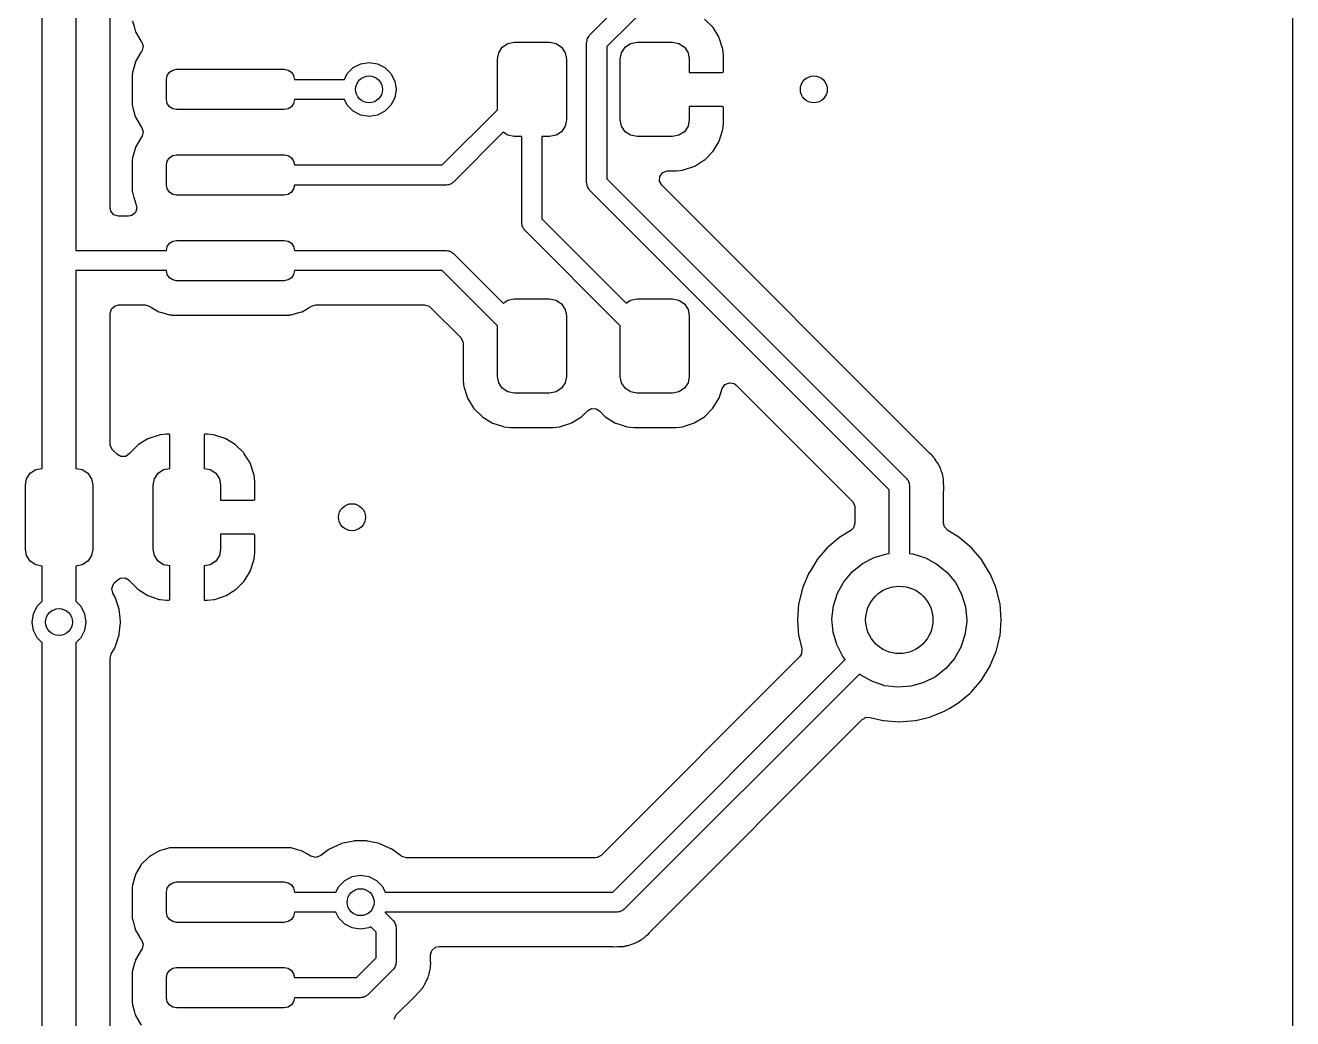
# Model space of a CAD drawing. Extents: x 51 to 243, y -135 to -54.
# Drawn here: x 224.51 to 243.33, y -107.77 to -93.03 of the extents above; entities that cross this region are included whole.
import ezdxf

# ---------------------------------------------------------------- set-up
doc = ezdxf.new("R2010")
doc.units = 0
doc.layers.add('BLACK', color=7, linetype='CONTINUOUS')

msp = doc.modelspace()

# ---------------------------------------------------------------- linework, layer by layer
at = {"layer": 'BLACK', "linetype": 'CONTINUOUS'}
for p, q in [((243.331, -53.9745), (243.331, -135.255)), ((224.761, -99.605), (224.761, -84.192)), ((225.261, -84.1647), (225.261, -96.37)), ((225.769, -95.7355), (225.769, -84.5348)), ((232.89, -93.1756), (234.611, -91.4555)), ((234.867, -91.6237), (233.146, -93.3438)), ((226.1, -92.9638), (226.125, -93.0471)), ((234.714, -93.0508), (234.599, -92.9363)), ((226.125, -93.0471), (226.141, -93.104)), ((226.141, -93.104), (226.147, -93.1236)), ((226.147, -93.1236), (226.232, -93.2668)), ((234.723, -93.0622), (234.714, -93.0508)), ((234.808, -93.2), (234.723, -93.0622)), ((226.232, -93.2668), (226.234, -93.2695)), ((226.234, -93.2695), (226.26, -93.3339)), ((226.26, -93.3339), (226.246, -93.4035)), ((231.594, -93.3532), (231.675, -93.299)), ((231.675, -93.299), (231.771, -93.28)), ((231.771, -93.28), (232.296, -93.28)), ((232.296, -93.28), (232.392, -93.299)), ((232.392, -93.299), (232.473, -93.3532)), ((232.846, -93.2817), (232.852, -93.2626)), ((232.846, -95.3676), (232.846, -93.2817)), ((232.852, -93.2428), (232.861, -93.2257)), ((232.852, -93.2626), (232.852, -93.2428)), ((232.861, -93.2257), (232.867, -93.2067)), ((232.867, -93.2067), (232.881, -93.1927)), ((232.881, -93.1927), (232.89, -93.1756)), ((233.146, -93.3438), (233.146, -95.3055)), ((233.419, -93.3532), (233.5, -93.299)), ((233.5, -93.299), (233.596, -93.28)), ((233.596, -93.28), (234.121, -93.28)), ((234.121, -93.28), (234.217, -93.299)), ((234.217, -93.299), (234.298, -93.3532)), ((234.814, -93.2132), (234.808, -93.2)), ((234.866, -93.3674), (234.814, -93.2132)), ((226.232, -93.4232), (226.147, -93.5664)), ((226.235, -93.4193), (226.232, -93.4232)), ((226.246, -93.4035), (226.235, -93.4193)), ((231.521, -93.53), (231.54, -93.4343)), ((231.521, -94.2804), (231.521, -93.53)), ((231.54, -93.4343), (231.594, -93.3532)), ((232.473, -93.3532), (232.527, -93.4343)), ((232.527, -93.4343), (232.546, -93.53)), ((232.546, -93.53), (232.546, -94.43)), ((233.346, -93.53), (233.365, -93.4343)), ((233.346, -94.43), (233.346, -93.53)), ((233.365, -93.4343), (233.419, -93.3532)), ((234.298, -93.3532), (234.352, -93.4343)), ((234.352, -93.4343), (234.371, -93.53)), ((234.371, -93.53), (234.371, -93.726)), ((234.869, -93.3808), (234.866, -93.3674)), ((234.879, -93.4764), (234.869, -93.3808)), ((234.879, -93.4829), (234.879, -93.4764)), ((234.879, -93.7125), (234.879, -93.4829)), ((226.136, -93.605), (226.1, -93.7262)), ((226.145, -93.574), (226.136, -93.605)), ((226.147, -93.5664), (226.145, -93.574)), ((226.145, -93.574), (226.145, -93.574)), ((226.65, -93.7239), (226.699, -93.6914)), ((226.699, -93.6914), (226.756, -93.68)), ((226.756, -93.68), (228.356, -93.68)), ((228.356, -93.68), (228.413, -93.6914)), ((228.413, -93.6914), (228.462, -93.7239)), ((229.292, -93.7449), (229.381, -93.6564)), ((229.381, -93.6564), (229.492, -93.5996)), ((229.492, -93.5996), (229.616, -93.58)), ((229.616, -93.58), (229.74, -93.5996)), ((229.74, -93.5996), (229.851, -93.6564)), ((229.851, -93.6564), (229.94, -93.7449)), ((234.861, -93.726), (234.876, -93.7215)), ((234.876, -93.7215), (234.877, -93.7201)), ((234.877, -93.7201), (234.879, -93.7125)), ((226.098, -93.7579), (226.097, -93.7635)), ((226.097, -93.7635), (226.097, -94.1965)), ((226.1, -93.7326), (226.098, -93.7579)), ((226.1, -93.7262), (226.1, -93.7326)), ((226.1, -93.7326), (226.1, -93.7326)), ((226.606, -93.83), (226.617, -93.7726)), ((226.606, -94.13), (226.606, -93.83)), ((226.617, -93.7726), (226.65, -93.7239)), ((228.462, -93.7239), (228.495, -93.7726)), ((228.495, -93.7726), (228.506, -93.83)), ((228.506, -93.83), (229.249, -93.83)), ((229.249, -93.83), (229.292, -93.7449)), ((229.94, -93.7449), (229.996, -93.8564)), ((229.996, -93.8564), (230.016, -93.98)), ((234.371, -93.726), (234.861, -93.726)), ((230.016, -93.98), (229.996, -94.1036)), ((226.097, -94.1965), (226.098, -94.1989)), ((226.098, -94.1989), (226.098, -94.199)), ((226.098, -94.199), (226.1, -94.226)), ((226.1, -94.226), (226.1, -94.2338)), ((226.1, -94.2338), (226.106, -94.2521)), ((226.106, -94.2521), (226.143, -94.3819)), ((226.617, -94.1874), (226.606, -94.13)), ((226.65, -94.2361), (226.617, -94.1874)), ((226.699, -94.2686), (226.65, -94.2361)), ((226.756, -94.28), (226.699, -94.2686)), ((228.356, -94.28), (226.756, -94.28)), ((228.413, -94.2686), (228.356, -94.28)), ((228.462, -94.2361), (228.413, -94.2686)), ((228.495, -94.1874), (228.462, -94.2361)), ((228.506, -94.13), (228.495, -94.1874)), ((229.249, -94.13), (228.506, -94.13)), ((229.292, -94.2151), (229.249, -94.13)), ((229.381, -94.3036), (229.292, -94.2151)), ((229.94, -94.2151), (229.851, -94.3036)), ((229.996, -94.1036), (229.94, -94.2151)), ((230.701, -95.1), (231.521, -94.2804)), ((234.865, -94.234), (234.371, -94.234)), ((234.371, -94.234), (234.371, -94.43)), ((234.873, -94.2357), (234.865, -94.234)), ((234.875, -94.2369), (234.873, -94.2357)), ((234.879, -94.2521), (234.875, -94.2369)), ((234.879, -94.4771), (234.879, -94.2521)), ((226.143, -94.3819), (226.147, -94.3936)), ((226.147, -94.3936), (226.232, -94.5368)), ((229.492, -94.3604), (229.381, -94.3036)), ((229.616, -94.38), (229.492, -94.3604)), ((229.74, -94.3604), (229.616, -94.38)), ((229.851, -94.3036), (229.74, -94.3604)), ((232.546, -94.43), (232.527, -94.5257)), ((233.365, -94.5257), (233.346, -94.43)), ((234.371, -94.43), (234.352, -94.5257)), ((226.232, -94.5368), (226.234, -94.5395)), ((226.234, -94.5395), (226.26, -94.6039)), ((226.26, -94.6039), (226.246, -94.6735)), ((231.609, -94.6166), (230.87, -95.3561)), ((231.675, -94.661), (231.609, -94.6166)), ((231.771, -94.68), (231.675, -94.661)), ((232.392, -94.661), (232.296, -94.68)), ((232.473, -94.6068), (232.392, -94.661)), ((232.527, -94.5257), (232.473, -94.6068)), ((233.419, -94.6068), (233.365, -94.5257)), ((233.5, -94.661), (233.419, -94.6068)), ((233.596, -94.68), (233.5, -94.661)), ((234.217, -94.661), (234.121, -94.68)), ((234.298, -94.6068), (234.217, -94.661)), ((234.352, -94.5257), (234.298, -94.6068)), ((234.815, -94.7456), (234.866, -94.5913)), ((234.866, -94.5913), (234.869, -94.5779)), ((234.869, -94.5779), (234.879, -94.4836)), ((234.879, -94.4836), (234.879, -94.4771)), ((226.145, -94.844), (226.136, -94.875)), ((226.147, -94.8364), (226.145, -94.844)), ((226.145, -94.844), (226.145, -94.844)), ((226.232, -94.6932), (226.147, -94.8364)), ((226.235, -94.6893), (226.232, -94.6932)), ((226.246, -94.6735), (226.235, -94.6893)), ((231.883, -94.68), (231.771, -94.68)), ((231.883, -95.965), (231.883, -94.68)), ((232.296, -94.68), (232.183, -94.68)), ((232.183, -94.68), (232.183, -95.9029)), ((234.121, -94.68), (233.596, -94.68)), ((234.724, -94.8968), (234.809, -94.7588)), ((234.809, -94.7588), (234.815, -94.7456)), ((226.098, -95.0229), (226.097, -95.0335)), ((226.097, -95.0335), (226.097, -95.4665)), ((226.1, -95.0026), (226.098, -95.0229)), ((226.136, -94.875), (226.1, -94.9962)), ((226.1, -94.9962), (226.1, -95.0026)), ((226.1, -95.0026), (226.1, -95.0026)), ((226.617, -95.0426), (226.65, -94.9939)), ((226.65, -94.9939), (226.699, -94.9614)), ((226.699, -94.9614), (226.756, -94.95)), ((226.756, -94.95), (228.356, -94.95)), ((228.356, -94.95), (228.413, -94.9614)), ((228.413, -94.9614), (228.462, -94.9939)), ((228.462, -94.9939), (228.495, -95.0426)), ((234.451, -95.1172), (234.589, -95.0319)), ((234.589, -95.0319), (234.6, -95.0229)), ((234.6, -95.0229), (234.715, -94.9082)), ((234.715, -94.9082), (234.724, -94.8968)), ((226.606, -95.1), (226.617, -95.0426)), ((226.606, -95.4), (226.606, -95.1)), ((228.495, -95.0426), (228.506, -95.1)), ((228.506, -95.1), (230.701, -95.1)), ((233.934, -95.27), (233.977, -95.2131)), ((233.977, -95.2131), (234.043, -95.1883)), ((234.043, -95.1883), (234.052, -95.188)), ((234.052, -95.188), (234.168, -95.188)), ((234.168, -95.188), (234.175, -95.1877)), ((234.175, -95.1877), (234.27, -95.1777)), ((234.27, -95.1777), (234.284, -95.1749)), ((234.284, -95.1749), (234.438, -95.1234)), ((234.438, -95.1234), (234.451, -95.1172)), ((226.617, -95.4574), (226.606, -95.4)), ((228.506, -95.4), (228.495, -95.4574)), ((230.763, -95.4), (228.506, -95.4)), ((230.783, -95.3949), (230.763, -95.4)), ((230.802, -95.3949), (230.783, -95.3949)), ((230.819, -95.385), (230.802, -95.3949)), ((230.838, -95.3799), (230.819, -95.385)), ((230.852, -95.3659), (230.838, -95.3799)), ((230.87, -95.3561), (230.852, -95.3659)), ((232.852, -95.3867), (232.846, -95.3676)), ((232.852, -95.4065), (232.852, -95.3867)), ((232.861, -95.4236), (232.852, -95.4065)), ((233.146, -95.3055), (237.596, -99.7551)), ((233.929, -95.3408), (233.934, -95.27)), ((233.963, -95.4031), (233.929, -95.3408)), ((237.929, -99.3694), (233.963, -95.4031)), ((226.097, -95.4665), (226.098, -95.4689)), ((226.098, -95.4689), (226.098, -95.469)), ((226.098, -95.469), (226.099, -95.4878)), ((226.099, -95.4878), (226.1, -95.5038)), ((226.1, -95.5038), (226.124, -95.5857)), ((226.124, -95.5857), (226.137, -95.6308)), ((226.65, -95.5061), (226.617, -95.4574)), ((226.699, -95.5386), (226.65, -95.5061)), ((226.756, -95.55), (226.699, -95.5386)), ((228.356, -95.55), (226.756, -95.55)), ((228.413, -95.5386), (228.356, -95.55)), ((228.462, -95.5061), (228.413, -95.5386)), ((228.495, -95.4574), (228.462, -95.5061)), ((232.867, -95.4426), (232.861, -95.4236)), ((232.881, -95.4566), (232.867, -95.4426)), ((232.89, -95.4737), (232.881, -95.4566)), ((237.34, -99.9233), (232.89, -95.4737)), ((225.781, -95.7878), (225.769, -95.7355)), ((225.827, -95.8415), (225.781, -95.7878)), ((226.137, -95.6308), (226.147, -95.6636)), ((226.169, -95.7402), (226.146, -95.8075)), ((226.147, -95.6636), (226.151, -95.6714)), ((226.151, -95.6714), (226.152, -95.6722)), ((226.152, -95.6722), (226.154, -95.6777)), ((226.154, -95.6777), (226.153, -95.6781)), ((226.153, -95.6781), (226.169, -95.7402)), ((225.895, -95.8615), (225.827, -95.8415)), ((226.043, -95.8615), (225.895, -95.8615)), ((226.091, -95.852), (226.043, -95.8615)), ((226.146, -95.8075), (226.091, -95.852)), ((231.889, -95.9841), (231.883, -95.965)), ((232.183, -95.9029), (233.434, -97.1534)), ((231.889, -96.0038), (231.889, -95.9841)), ((231.898, -96.0209), (231.889, -96.0038)), ((231.904, -96.04), (231.898, -96.0209)), ((231.918, -96.054), (231.904, -96.04)), ((231.927, -96.0711), (231.918, -96.054)), ((233.346, -97.4896), (231.927, -96.0711)), ((226.606, -96.37), (226.617, -96.3126)), ((226.617, -96.3126), (226.65, -96.2639)), ((226.65, -96.2639), (226.699, -96.2314)), ((226.699, -96.2314), (226.756, -96.22)), ((226.756, -96.22), (228.356, -96.22)), ((228.356, -96.22), (228.413, -96.2314)), ((228.413, -96.2314), (228.462, -96.2639)), ((228.462, -96.2639), (228.495, -96.3126)), ((228.495, -96.3126), (228.506, -96.37)), ((225.261, -96.37), (226.606, -96.37)), ((228.506, -96.37), (230.763, -96.37)), ((230.763, -96.37), (230.783, -96.3751)), ((230.783, -96.3751), (230.802, -96.3751)), ((230.802, -96.3751), (230.819, -96.385)), ((230.819, -96.385), (230.838, -96.3901)), ((230.838, -96.3901), (230.852, -96.4041)), ((230.852, -96.4041), (230.87, -96.4139)), ((230.87, -96.4139), (231.609, -97.1534)), ((226.606, -96.67), (225.261, -96.67)), ((225.261, -96.67), (225.261, -99.605)), ((226.617, -96.7274), (226.606, -96.67)), ((226.65, -96.7761), (226.617, -96.7274)), ((228.495, -96.7274), (228.462, -96.7761)), ((228.506, -96.67), (228.495, -96.7274)), ((230.701, -96.67), (228.506, -96.67)), ((231.521, -97.4896), (230.701, -96.67)), ((226.699, -96.8086), (226.65, -96.7761)), ((226.756, -96.82), (226.699, -96.8086)), ((228.356, -96.82), (226.756, -96.82)), ((228.413, -96.8086), (228.356, -96.82)), ((228.462, -96.7761), (228.413, -96.8086)), ((231.609, -97.1534), (231.675, -97.109)), ((231.675, -97.109), (231.771, -97.09)), ((231.771, -97.09), (232.296, -97.09)), ((232.296, -97.09), (232.392, -97.109)), ((232.392, -97.109), (232.473, -97.1632)), ((233.434, -97.1534), (233.5, -97.109)), ((233.5, -97.109), (233.596, -97.09)), ((233.596, -97.09), (234.121, -97.09)), ((234.121, -97.09), (234.217, -97.109)), ((234.217, -97.109), (234.298, -97.1632)), ((225.769, -97.3045), (225.79, -97.2364)), ((225.79, -97.2364), (225.843, -97.1899)), ((225.843, -97.1899), (225.895, -97.1785)), ((225.895, -97.1785), (226.288, -97.1785)), ((226.288, -97.1785), (226.352, -97.196)), ((226.352, -97.196), (226.385, -97.2154)), ((226.385, -97.2154), (226.492, -97.2791)), ((226.492, -97.2791), (226.5, -97.2814)), ((226.5, -97.2814), (226.5, -97.2814)), ((226.5, -97.2814), (226.539, -97.2928)), ((226.539, -97.2928), (226.652, -97.3256)), ((228.46, -97.3256), (228.573, -97.2928)), ((228.573, -97.2928), (228.612, -97.2814)), ((228.612, -97.2814), (228.62, -97.2791)), ((228.612, -97.2814), (228.612, -97.2814)), ((228.62, -97.2791), (228.727, -97.2154)), ((228.727, -97.2154), (228.76, -97.196)), ((228.76, -97.196), (228.824, -97.1785)), ((228.824, -97.1785), (230.439, -97.1785)), ((230.439, -97.1785), (230.507, -97.1985)), ((230.507, -97.1985), (230.528, -97.2154)), ((230.528, -97.2154), (230.976, -97.6634)), ((232.473, -97.1632), (232.527, -97.2443)), ((232.527, -97.2443), (232.546, -97.34)), ((234.298, -97.1632), (234.352, -97.2443)), ((234.352, -97.2443), (234.371, -97.34)), ((225.769, -99.2386), (225.769, -97.3045)), ((226.652, -97.3256), (226.659, -97.3261)), ((226.659, -97.3261), (226.659, -97.3261)), ((226.659, -97.3261), (226.687, -97.3283)), ((226.687, -97.3283), (226.687, -97.3283)), ((226.687, -97.3283), (226.689, -97.3285)), ((226.689, -97.3285), (228.423, -97.3285)), ((228.423, -97.3285), (228.425, -97.3283)), ((228.425, -97.3283), (228.453, -97.3261)), ((228.425, -97.3283), (228.425, -97.3283)), ((228.453, -97.3261), (228.46, -97.3256)), ((228.453, -97.3261), (228.453, -97.3261)), ((232.546, -97.34), (232.546, -98.24)), ((234.371, -97.34), (234.371, -98.24)), ((230.976, -97.6634), (231.01, -97.7257)), ((231.521, -98.24), (231.521, -97.4896)), ((233.346, -98.24), (233.346, -97.4896)), ((231.01, -97.7257), (231.012, -97.7524)), ((231.012, -97.7524), (231.012, -98.2904)), ((231.54, -98.3357), (231.521, -98.24)), ((232.546, -98.24), (232.527, -98.3357)), ((233.365, -98.3357), (233.346, -98.24)), ((234.371, -98.24), (234.352, -98.3357)), ((231.012, -98.2904), (231.013, -98.2936)), ((231.013, -98.2936), (231.013, -98.2936)), ((231.013, -98.2936), (231.019, -98.3564)), ((231.019, -98.3564), (231.023, -98.3962)), ((231.023, -98.3962), (231.026, -98.4027)), ((231.026, -98.4027), (231.026, -98.4027)), ((231.026, -98.4027), (231.063, -98.5152)), ((231.594, -98.4168), (231.54, -98.3357)), ((231.675, -98.471), (231.594, -98.4168)), ((232.473, -98.4168), (232.392, -98.471)), ((232.527, -98.3357), (232.473, -98.4168)), ((233.419, -98.4168), (233.365, -98.3357)), ((233.5, -98.471), (233.419, -98.4168)), ((234.298, -98.4168), (234.217, -98.471)), ((234.352, -98.3357), (234.298, -98.4168)), ((234.813, -98.5627), (234.86, -98.4207)), ((234.86, -98.4207), (234.901, -98.3624)), ((234.901, -98.3624), (234.966, -98.3351)), ((234.966, -98.3351), (235.036, -98.3477)), ((235.036, -98.3477), (235.069, -98.3713)), ((235.069, -98.3713), (236.795, -100.097)), ((231.063, -98.5152), (231.079, -98.5639)), ((231.079, -98.5639), (231.173, -98.7143)), ((231.771, -98.49), (231.675, -98.471)), ((232.296, -98.49), (231.771, -98.49)), ((232.392, -98.471), (232.296, -98.49)), ((233.596, -98.49), (233.5, -98.471)), ((234.121, -98.49), (233.596, -98.49)), ((234.217, -98.471), (234.121, -98.49)), ((234.736, -98.6875), (234.809, -98.569)), ((234.809, -98.569), (234.813, -98.5627)), ((234.809, -98.569), (234.809, -98.569)), ((231.173, -98.7143), (231.298, -98.8393)), ((232.77, -98.8385), (232.857, -98.7519)), ((232.857, -98.7519), (232.919, -98.7178)), ((232.919, -98.7178), (232.99, -98.7228)), ((232.99, -98.7228), (233.035, -98.7517)), ((233.035, -98.7517), (233.123, -98.8393)), ((234.595, -98.8385), (234.72, -98.7133)), ((234.72, -98.7133), (234.736, -98.6875)), ((231.298, -98.8393), (231.304, -98.8431)), ((231.304, -98.8431), (231.304, -98.8431)), ((231.304, -98.8431), (231.441, -98.9277)), ((231.441, -98.9277), (231.448, -98.9321)), ((231.448, -98.9321), (231.502, -98.9498)), ((231.502, -98.9498), (231.61, -98.9856)), ((231.61, -98.9856), (231.61, -98.9856)), ((231.61, -98.9856), (231.616, -98.9878)), ((231.616, -98.9878), (231.623, -98.9885)), ((231.623, -98.9885), (231.623, -98.9885)), ((231.623, -98.9885), (231.666, -98.9929)), ((231.666, -98.9929), (231.721, -98.9985)), ((232.35, -98.9982), (232.445, -98.9882)), ((232.445, -98.9882), (232.452, -98.9875)), ((232.445, -98.9882), (232.445, -98.9882)), ((232.452, -98.9875), (232.459, -98.9853)), ((232.459, -98.9853), (232.595, -98.9399)), ((232.459, -98.9853), (232.459, -98.9853)), ((232.595, -98.9399), (232.62, -98.9316)), ((232.62, -98.9316), (232.77, -98.8385)), ((233.123, -98.8393), (233.129, -98.8431)), ((233.129, -98.8431), (233.129, -98.8431)), ((233.129, -98.8431), (233.266, -98.9277)), ((233.266, -98.9277), (233.273, -98.9321)), ((233.273, -98.9321), (233.327, -98.9498)), ((233.327, -98.9498), (233.435, -98.9856)), ((233.435, -98.9856), (233.435, -98.9856)), ((233.435, -98.9856), (233.441, -98.9878)), ((233.441, -98.9878), (233.448, -98.9885)), ((233.448, -98.9885), (233.448, -98.9885)), ((233.448, -98.9885), (233.491, -98.9929)), ((233.491, -98.9929), (233.546, -98.9985)), ((234.175, -98.9982), (234.27, -98.9882)), ((234.27, -98.9882), (234.277, -98.9875)), ((234.27, -98.9882), (234.27, -98.9882)), ((234.277, -98.9875), (234.284, -98.9853)), ((234.284, -98.9853), (234.42, -98.9399)), ((234.284, -98.9853), (234.284, -98.9853)), ((234.42, -98.9399), (234.445, -98.9316)), ((234.445, -98.9316), (234.595, -98.8385)), ((226.331, -99.1678), (226.193, -99.2531)), ((226.344, -99.1616), (226.331, -99.1678)), ((226.498, -99.1101), (226.344, -99.1616)), ((226.512, -99.1073), (226.498, -99.1101)), ((226.607, -99.0973), (226.512, -99.1073)), ((226.614, -99.097), (226.607, -99.0973)), ((226.643, -99.097), (226.614, -99.097)), ((226.651, -99.0987), (226.643, -99.097)), ((226.653, -99.0999), (226.651, -99.0987)), ((226.657, -99.1151), (226.653, -99.0999)), ((226.657, -99.6058), (226.657, -99.1151)), ((227.167, -99.1029), (227.165, -99.1105)), ((227.165, -99.1105), (227.165, -99.6058)), ((227.168, -99.1015), (227.167, -99.1029)), ((227.183, -99.097), (227.168, -99.1015)), ((227.208, -99.097), (227.183, -99.097)), ((227.215, -99.0973), (227.208, -99.097)), ((227.309, -99.107), (227.215, -99.0973)), ((227.322, -99.1099), (227.309, -99.107)), ((227.477, -99.161), (227.322, -99.1099)), ((227.49, -99.1672), (227.477, -99.161)), ((227.628, -99.2522), (227.49, -99.1672)), ((231.721, -98.9985), (232.346, -98.9985)), ((232.346, -98.9985), (232.35, -98.9982)), ((232.35, -98.9982), (232.35, -98.9982)), ((233.546, -98.9985), (234.171, -98.9985)), ((234.171, -98.9985), (234.175, -98.9982)), ((234.175, -98.9982), (234.175, -98.9982)), ((225.772, -99.2655), (225.769, -99.2386)), ((225.806, -99.3277), (225.772, -99.2655)), ((225.852, -99.3731), (225.806, -99.3277)), ((226.182, -99.2621), (226.067, -99.3768)), ((226.193, -99.2531), (226.182, -99.2621)), ((227.639, -99.2613), (227.628, -99.2522)), ((227.754, -99.3758), (227.639, -99.2613)), ((237.938, -99.3773), (237.929, -99.3694)), ((225.859, -99.3807), (225.852, -99.3731)), ((225.863, -99.3866), (225.859, -99.3807)), ((225.87, -99.3944), (225.863, -99.3866)), ((225.931, -99.4301), (225.87, -99.3944)), ((226.002, -99.4268), (225.931, -99.4301)), ((226.06, -99.3858), (226.002, -99.4268)), ((226.067, -99.3768), (226.06, -99.3858)), ((227.763, -99.3872), (227.754, -99.3758)), ((227.848, -99.525), (227.763, -99.3872)), ((227.854, -99.5382), (227.848, -99.525)), ((227.906, -99.6924), (227.854, -99.5382)), ((237.974, -99.4068), (237.938, -99.3773)), ((237.979, -99.4132), (237.974, -99.4068)), ((237.986, -99.4241), (237.979, -99.4132)), ((237.999, -99.4392), (237.986, -99.4241)), ((238.014, -99.4543), (237.999, -99.4392)), ((238.018, -99.4612), (238.014, -99.4543)), ((238.038, -99.4941), (238.018, -99.4612)), ((238.018, -99.4612), (238.018, -99.4612)), ((238.044, -99.504), (238.038, -99.4941)), ((238.072, -99.5414), (238.044, -99.504)), ((238.08, -99.5613), (238.072, -99.5414)), ((224.53, -99.7593), (224.584, -99.6782)), ((224.584, -99.6782), (224.665, -99.624)), ((224.665, -99.624), (224.761, -99.605)), ((225.261, -99.605), (225.357, -99.624)), ((225.357, -99.624), (225.438, -99.6782)), ((225.438, -99.6782), (225.492, -99.7593)), ((226.43, -99.7593), (226.484, -99.6782)), ((226.484, -99.6782), (226.565, -99.624)), ((226.565, -99.624), (226.657, -99.6058)), ((227.165, -99.6058), (227.257, -99.624)), ((227.257, -99.624), (227.338, -99.6782)), ((227.338, -99.6782), (227.392, -99.7593)), ((227.909, -99.7058), (227.906, -99.6924)), ((227.919, -99.8014), (227.909, -99.7058)), ((238.088, -99.5791), (238.08, -99.5613)), ((238.099, -99.5976), (238.088, -99.5791)), ((238.112, -99.6419), (238.099, -99.5976)), ((238.116, -99.6531), (238.112, -99.6419)), ((238.13, -99.6887), (238.116, -99.6531)), ((238.133, -99.6961), (238.13, -99.6887)), ((238.13, -99.6887), (238.13, -99.6887)), ((238.134, -99.7039), (238.133, -99.6961)), ((238.136, -99.7174), (238.134, -99.7039)), ((238.134, -99.7039), (238.134, -99.7039)), ((238.14, -99.7367), (238.136, -99.7174)), ((238.146, -99.7573), (238.14, -99.7367)), ((224.511, -99.855), (224.53, -99.7593)), ((224.511, -100.805), (224.511, -99.855)), ((225.492, -99.7593), (225.511, -99.855)), ((225.511, -99.855), (225.511, -100.805)), ((226.411, -99.855), (226.43, -99.7593)), ((226.411, -100.805), (226.411, -99.855)), ((227.392, -99.7593), (227.411, -99.855)), ((227.411, -99.855), (227.411, -100.076)), ((227.919, -99.8079), (227.919, -99.8014)), ((227.919, -100.062), (227.919, -99.8079)), ((237.34, -100.868), (237.34, -99.9233)), ((237.596, -99.7551), (237.606, -99.7722)), ((237.606, -99.7722), (237.62, -99.7862)), ((237.62, -99.7862), (237.625, -99.8052)), ((237.625, -99.8052), (237.635, -99.8223)), ((237.635, -99.8223), (237.635, -99.8421)), ((237.635, -99.8421), (237.64, -99.8612)), ((237.64, -99.8612), (237.64, -100.869)), ((238.147, -99.8032), (238.146, -99.7573)), ((238.147, -99.8035), (238.147, -99.8032)), ((238.148, -99.8153), (238.147, -99.8035)), ((238.148, -99.8197), (238.148, -99.8153)), ((238.148, -99.8488), (238.148, -99.8197)), ((238.149, -99.8528), (238.148, -99.8488)), ((238.148, -99.9432), (238.149, -99.9314)), ((238.15, -99.914), (238.149, -99.8528)), ((238.149, -99.9314), (238.151, -99.9236)), ((238.151, -99.9236), (238.15, -99.914)), ((227.411, -100.076), (227.901, -100.076)), ((227.901, -100.076), (227.916, -100.072)), ((227.916, -100.072), (227.917, -100.07)), ((227.917, -100.07), (227.919, -100.062)), ((236.795, -100.097), (236.829, -100.159)), ((238.148, -100.418), (238.148, -99.9432)), ((236.829, -100.159), (236.831, -100.186)), ((236.831, -100.186), (236.831, -100.418)), ((236.811, -100.486), (236.771, -100.525)), ((236.831, -100.418), (236.811, -100.486)), ((238.161, -100.473), (238.148, -100.418)), ((238.209, -100.525), (238.161, -100.473)), ((227.905, -100.584), (227.411, -100.584)), ((227.411, -100.584), (227.411, -100.805)), ((227.913, -100.586), (227.905, -100.584)), ((227.915, -100.587), (227.913, -100.586)), ((227.919, -100.602), (227.915, -100.587)), ((227.919, -100.852), (227.919, -100.602)), ((236.601, -100.63), (236.42, -100.784)), ((236.605, -100.627), (236.601, -100.63)), ((236.771, -100.525), (236.605, -100.627)), ((236.605, -100.627), (236.605, -100.627)), ((238.375, -100.627), (238.209, -100.525)), ((238.379, -100.63), (238.375, -100.627)), ((238.375, -100.627), (238.375, -100.627)), ((238.56, -100.784), (238.379, -100.63)), ((224.53, -100.901), (224.511, -100.805)), ((225.511, -100.805), (225.492, -100.901)), ((226.43, -100.901), (226.411, -100.805)), ((227.411, -100.805), (227.392, -100.901)), ((227.909, -100.953), (227.919, -100.859)), ((227.919, -100.859), (227.919, -100.852)), ((236.42, -100.784), (236.266, -100.965)), ((237.115, -100.927), (237.303, -100.872)), ((237.303, -100.872), (237.34, -100.868)), ((237.64, -100.869), (237.691, -100.874)), ((237.691, -100.874), (237.878, -100.932)), ((238.714, -100.965), (238.56, -100.784)), ((224.584, -100.982), (224.53, -100.901)), ((224.665, -101.036), (224.584, -100.982)), ((224.761, -101.055), (224.665, -101.036)), ((224.761, -101.578), (224.761, -101.055)), ((225.357, -101.036), (225.261, -101.055)), ((225.261, -101.055), (225.261, -101.578)), ((225.438, -100.982), (225.357, -101.036)), ((225.492, -100.901), (225.438, -100.982)), ((226.484, -100.982), (226.43, -100.901)), ((226.565, -101.036), (226.484, -100.982)), ((226.657, -101.054), (226.565, -101.036)), ((226.657, -101.549), (226.657, -101.054)), ((227.257, -101.036), (227.165, -101.054)), ((227.165, -101.054), (227.165, -101.545)), ((227.338, -100.982), (227.257, -101.036)), ((227.392, -100.901), (227.338, -100.982)), ((227.855, -101.121), (227.906, -100.966)), ((227.906, -100.966), (227.909, -100.953)), ((236.263, -100.969), (236.159, -101.139)), ((236.266, -100.965), (236.263, -100.969)), ((236.263, -100.969), (236.263, -100.969)), ((236.79, -101.14), (236.942, -101.017)), ((236.942, -101.017), (237.115, -100.927)), ((237.878, -100.932), (238.049, -101.025)), ((238.049, -101.025), (238.2, -101.149)), ((238.717, -100.969), (238.714, -100.965)), ((238.821, -101.139), (238.717, -100.969)), ((238.717, -100.969), (238.717, -100.969)), ((225.863, -101.274), (225.92, -101.233)), ((225.92, -101.233), (225.991, -101.23)), ((225.991, -101.23), (226.053, -101.266)), ((227.764, -101.272), (227.849, -101.134)), ((227.849, -101.134), (227.855, -101.121)), ((236.14, -101.172), (236.057, -101.371)), ((236.142, -101.167), (236.14, -101.172)), ((236.14, -101.172), (236.14, -101.172)), ((236.159, -101.139), (236.142, -101.167)), ((236.665, -101.289), (236.79, -101.14)), ((238.2, -101.149), (238.323, -101.301)), ((238.838, -101.167), (238.821, -101.139)), ((238.84, -101.172), (238.838, -101.167)), ((238.923, -101.371), (238.84, -101.172)), ((238.84, -101.172), (238.84, -101.172)), ((225.796, -101.389), (225.819, -101.322)), ((225.812, -101.458), (225.796, -101.389)), ((225.819, -101.322), (225.832, -101.306)), ((225.832, -101.306), (225.855, -101.283)), ((225.855, -101.283), (225.86, -101.278)), ((225.855, -101.283), (225.855, -101.283)), ((225.86, -101.278), (225.863, -101.274)), ((226.053, -101.266), (226.06, -101.274)), ((226.06, -101.274), (226.068, -101.284)), ((226.068, -101.284), (226.183, -101.399)), ((226.183, -101.399), (226.194, -101.408)), ((226.194, -101.408), (226.332, -101.493)), ((227.491, -101.492), (227.629, -101.407)), ((227.629, -101.407), (227.64, -101.398)), ((227.64, -101.398), (227.755, -101.283)), ((227.755, -101.283), (227.764, -101.272)), ((236.042, -101.421), (235.998, -101.607)), ((236.051, -101.386), (236.042, -101.421)), ((236.057, -101.371), (236.051, -101.386)), ((236.571, -101.46), (236.665, -101.289)), ((238.323, -101.301), (238.415, -101.473)), ((238.929, -101.386), (238.923, -101.371)), ((238.938, -101.421), (238.929, -101.386)), ((238.982, -101.607), (238.938, -101.421)), ((224.687, -101.652), (224.761, -101.578)), ((225.261, -101.578), (225.335, -101.652)), ((225.846, -101.515), (225.812, -101.458)), ((225.905, -101.697), (225.846, -101.515)), ((226.332, -101.493), (226.345, -101.499)), ((226.345, -101.499), (226.5, -101.55)), ((226.5, -101.55), (226.513, -101.553)), ((226.513, -101.553), (226.607, -101.563)), ((226.607, -101.563), (226.614, -101.563)), ((226.614, -101.563), (226.639, -101.563)), ((226.639, -101.563), (226.654, -101.559)), ((226.654, -101.559), (226.655, -101.557)), ((226.655, -101.557), (226.657, -101.549)), ((227.165, -101.545), (227.169, -101.56)), ((227.169, -101.56), (227.171, -101.561)), ((227.171, -101.561), (227.179, -101.563)), ((227.179, -101.563), (227.208, -101.563)), ((227.208, -101.563), (227.215, -101.563)), ((227.215, -101.563), (227.31, -101.553)), ((227.31, -101.553), (227.324, -101.55)), ((227.324, -101.55), (227.478, -101.498)), ((227.478, -101.498), (227.491, -101.492)), ((235.995, -101.617), (235.977, -101.854)), ((235.998, -101.607), (235.995, -101.617)), ((236.512, -101.646), (236.571, -101.46)), ((238.415, -101.473), (238.471, -101.66)), ((238.985, -101.617), (238.982, -101.607)), ((239.003, -101.854), (238.985, -101.617)), ((224.611, -101.887), (224.631, -101.763)), ((224.631, -101.763), (224.687, -101.652)), ((225.335, -101.652), (225.391, -101.763)), ((225.391, -101.763), (225.411, -101.887)), ((225.905, -101.704), (225.905, -101.697)), ((225.918, -101.821), (225.905, -101.704)), ((225.905, -101.704), (225.905, -101.704)), ((236.49, -101.84), (236.512, -101.646)), ((238.471, -101.66), (238.49, -101.854)), ((224.631, -102.011), (224.611, -101.887)), ((225.411, -101.887), (225.391, -102.011)), ((225.906, -102.062), (225.924, -101.894)), ((225.925, -101.887), (225.918, -101.821)), ((225.924, -101.894), (225.925, -101.887)), ((235.977, -101.854), (235.995, -102.091)), ((236.506, -102.035), (236.49, -101.84)), ((238.49, -101.882), (238.465, -102.076)), ((238.49, -101.854), (238.49, -101.882)), ((238.985, -102.091), (239.003, -101.854)), ((224.687, -102.122), (224.631, -102.011)), ((224.761, -102.196), (224.687, -102.122)), ((225.335, -102.122), (225.261, -102.196)), ((225.391, -102.011), (225.335, -102.122)), ((225.846, -102.259), (225.905, -102.077)), ((225.905, -102.077), (225.906, -102.062)), ((235.995, -102.091), (235.997, -102.096)), ((235.997, -102.096), (235.997, -102.096)), ((235.997, -102.096), (236.042, -102.285)), ((236.56, -102.222), (236.506, -102.035)), ((238.465, -102.076), (238.404, -102.261)), ((238.957, -102.206), (238.983, -102.096)), ((238.983, -102.096), (238.985, -102.091)), ((238.983, -102.096), (238.983, -102.096)), ((224.761, -112.94), (224.761, -102.196)), ((225.261, -102.196), (225.261, -109.705)), ((225.769, -102.424), (225.786, -102.361)), ((225.786, -102.361), (225.787, -102.359)), ((225.787, -102.359), (225.828, -102.288)), ((225.828, -102.288), (225.842, -102.264)), ((225.842, -102.264), (225.846, -102.259)), ((225.842, -102.264), (225.842, -102.264)), ((236.039, -102.356), (236.009, -102.404)), ((236.042, -102.285), (236.039, -102.356)), ((236.649, -102.396), (236.56, -102.222)), ((238.404, -102.261), (238.307, -102.43)), ((238.841, -102.534), (238.927, -102.326)), ((238.927, -102.326), (238.929, -102.322)), ((238.927, -102.326), (238.927, -102.326)), ((238.929, -102.322), (238.957, -102.206)), ((225.769, -109.07), (225.769, -102.424)), ((236.009, -102.404), (233.063, -105.35)), ((233.237, -105.895), (236.688, -102.444)), ((236.688, -102.444), (236.649, -102.396)), ((238.307, -102.43), (238.18, -102.578)), ((238.717, -102.739), (238.836, -102.545)), ((238.836, -102.545), (238.838, -102.541)), ((238.838, -102.541), (238.841, -102.534)), ((236.899, -102.658), (233.405, -106.151)), ((236.919, -102.675), (236.899, -102.658)), ((237.09, -102.77), (236.919, -102.675)), ((238.026, -102.698), (237.852, -102.786)), ((238.18, -102.578), (238.026, -102.698)), ((238.56, -102.924), (238.714, -102.743)), ((238.714, -102.743), (238.717, -102.739)), ((238.717, -102.739), (238.717, -102.739)), ((237.275, -102.831), (237.09, -102.77)), ((237.469, -102.854), (237.275, -102.831)), ((237.664, -102.839), (237.469, -102.854)), ((237.852, -102.786), (237.664, -102.839)), ((238.379, -103.078), (238.535, -102.945)), ((238.535, -102.945), (238.556, -102.927)), ((238.556, -102.927), (238.56, -102.924)), ((238.241, -103.163), (238.375, -103.081)), ((238.375, -103.081), (238.379, -103.078)), ((238.375, -103.081), (238.375, -103.081)), ((236.94, -103.335), (237.002, -103.301)), ((237.002, -103.301), (237.059, -103.302)), ((237.059, -103.302), (237.248, -103.347)), ((237.732, -103.347), (237.877, -103.312)), ((237.877, -103.312), (237.958, -103.293)), ((237.958, -103.293), (237.965, -103.29)), ((237.965, -103.29), (238.172, -103.204)), ((238.172, -103.204), (238.177, -103.202)), ((238.172, -103.204), (238.172, -103.204)), ((238.177, -103.202), (238.241, -103.163)), ((233.791, -106.484), (236.94, -103.335)), ((237.248, -103.347), (237.248, -103.347)), ((237.248, -103.347), (237.253, -103.349)), ((237.253, -103.349), (237.49, -103.367)), ((237.49, -103.367), (237.727, -103.349)), ((237.727, -103.349), (237.732, -103.347)), ((237.732, -103.347), (237.732, -103.347)), ((229.201, -105.179), (229.038, -105.251)), ((229.207, -105.176), (229.201, -105.179)), ((229.201, -105.179), (229.201, -105.179)), ((229.335, -105.149), (229.207, -105.176)), ((229.387, -105.138), (229.335, -105.149)), ((229.394, -105.136), (229.387, -105.138)), ((229.387, -105.138), (229.387, -105.138)), ((229.584, -105.136), (229.394, -105.136)), ((229.591, -105.138), (229.584, -105.136)), ((229.643, -105.149), (229.591, -105.138)), ((229.591, -105.138), (229.591, -105.138)), ((229.771, -105.176), (229.643, -105.149)), ((229.777, -105.179), (229.771, -105.176)), ((229.94, -105.251), (229.777, -105.179)), ((229.777, -105.179), (229.777, -105.179)), ((226.349, -105.371), (226.232, -105.488)), ((226.356, -105.367), (226.349, -105.371)), ((226.482, -105.292), (226.356, -105.367)), ((226.356, -105.367), (226.356, -105.367)), ((226.492, -105.286), (226.482, -105.292)), ((226.5, -105.284), (226.492, -105.286)), ((226.56, -105.266), (226.5, -105.284)), ((226.5, -105.284), (226.5, -105.284)), ((226.652, -105.239), (226.56, -105.266)), ((226.659, -105.239), (226.652, -105.239)), ((226.687, -105.237), (226.659, -105.239)), ((226.659, -105.239), (226.659, -105.239)), ((226.689, -105.236), (226.687, -105.237)), ((226.687, -105.237), (226.687, -105.237)), ((228.423, -105.236), (226.689, -105.236)), ((228.425, -105.237), (228.423, -105.236)), ((228.453, -105.239), (228.425, -105.237)), ((228.425, -105.237), (228.425, -105.237)), ((228.46, -105.239), (228.453, -105.239)), ((228.453, -105.239), (228.453, -105.239)), ((228.552, -105.266), (228.46, -105.239)), ((228.612, -105.284), (228.552, -105.266)), ((228.62, -105.286), (228.612, -105.284)), ((228.612, -105.284), (228.612, -105.284)), ((228.7, -105.333), (228.62, -105.286)), ((228.752, -105.364), (228.7, -105.333)), ((228.823, -105.381), (228.752, -105.364)), ((228.89, -105.357), (228.823, -105.381)), ((228.897, -105.352), (228.89, -105.357)), ((229, -105.277), (228.897, -105.352)), ((229.027, -105.258), (229, -105.277)), ((229.032, -105.254), (229.027, -105.258)), ((229.027, -105.258), (229.027, -105.258)), ((229.038, -105.251), (229.032, -105.254)), ((229.038, -105.251), (229.038, -105.251)), ((229.946, -105.254), (229.94, -105.251)), ((229.94, -105.251), (229.94, -105.251)), ((229.951, -105.258), (229.946, -105.254)), ((229.987, -105.284), (229.951, -105.258)), ((229.951, -105.258), (229.951, -105.258)), ((230.081, -105.352), (229.987, -105.284)), ((230.095, -105.362), (230.081, -105.352)), ((230.101, -105.366), (230.095, -105.362)), ((230.169, -105.386), (230.101, -105.366)), ((232.974, -105.386), (230.169, -105.386)), ((233.001, -105.384), (232.974, -105.386)), ((233.063, -105.35), (233.001, -105.384)), ((226.228, -105.495), (226.172, -105.588)), ((226.232, -105.488), (226.228, -105.495)), ((226.228, -105.495), (226.228, -105.495)), ((226.136, -105.67), (226.1, -105.791)), ((226.145, -105.639), (226.136, -105.67)), ((226.147, -105.631), (226.145, -105.639)), ((226.145, -105.639), (226.145, -105.639)), ((226.172, -105.588), (226.147, -105.631)), ((226.65, -105.789), (226.699, -105.756)), ((226.699, -105.756), (226.756, -105.745)), ((226.756, -105.745), (228.356, -105.745)), ((228.356, -105.745), (228.413, -105.756)), ((228.413, -105.756), (228.462, -105.789)), ((229.165, -105.81), (229.254, -105.721)), ((229.254, -105.721), (229.365, -105.665)), ((229.365, -105.665), (229.489, -105.645)), ((229.489, -105.645), (229.613, -105.665)), ((229.613, -105.665), (229.724, -105.721)), ((229.724, -105.721), (229.813, -105.81)), ((226.098, -105.817), (226.097, -105.828)), ((226.097, -105.828), (226.097, -106.262)), ((226.1, -105.798), (226.098, -105.817)), ((226.1, -105.791), (226.1, -105.798)), ((226.1, -105.798), (226.1, -105.798)), ((226.606, -105.895), (226.617, -105.838)), ((226.606, -106.195), (226.606, -105.895)), ((226.617, -105.838), (226.65, -105.789)), ((228.462, -105.789), (228.495, -105.838)), ((228.495, -105.838), (228.506, -105.895)), ((228.506, -105.895), (229.122, -105.895)), ((229.122, -105.895), (229.165, -105.81)), ((229.813, -105.81), (229.856, -105.895)), ((229.856, -105.895), (233.237, -105.895)), ((226.097, -106.262), (226.098, -106.264)), ((226.098, -106.264), (226.098, -106.264)), ((226.098, -106.264), (226.099, -106.287)), ((226.099, -106.287), (226.1, -106.299)), ((226.1, -106.299), (226.115, -106.348)), ((226.617, -106.252), (226.606, -106.195)), ((226.65, -106.301), (226.617, -106.252)), ((226.699, -106.334), (226.65, -106.301)), ((228.462, -106.301), (228.413, -106.334)), ((228.495, -106.252), (228.462, -106.301)), ((228.506, -106.195), (228.495, -106.252)), ((229.122, -106.195), (228.506, -106.195)), ((229.165, -106.28), (229.122, -106.195)), ((229.254, -106.369), (229.165, -106.28)), ((229.856, -106.195), (229.854, -106.198)), ((229.854, -106.198), (229.976, -106.32)), ((233.299, -106.195), (229.856, -106.195)), ((229.976, -106.32), (229.986, -106.337)), ((233.318, -106.19), (233.299, -106.195)), ((233.338, -106.19), (233.318, -106.19)), ((233.355, -106.18), (233.338, -106.19)), ((233.374, -106.175), (233.355, -106.18)), ((233.388, -106.161), (233.374, -106.175)), ((233.405, -106.151), (233.388, -106.161)), ((226.115, -106.348), (226.137, -106.426)), ((226.137, -106.426), (226.147, -106.459)), ((226.147, -106.459), (226.232, -106.602)), ((226.756, -106.345), (226.699, -106.334)), ((228.356, -106.345), (226.756, -106.345)), ((228.413, -106.334), (228.356, -106.345)), ((229.365, -106.425), (229.254, -106.369)), ((229.489, -106.445), (229.365, -106.425)), ((229.613, -106.425), (229.489, -106.445)), ((229.642, -106.41), (229.613, -106.425)), ((229.72, -106.488), (229.642, -106.41)), ((229.72, -106.872), (229.72, -106.488)), ((229.986, -106.337), (230, -106.351)), ((230, -106.351), (230.005, -106.37)), ((230.005, -106.37), (230.015, -106.387)), ((230.015, -106.387), (230.015, -106.407)), ((230.015, -106.407), (230.02, -106.426)), ((230.02, -106.426), (230.02, -106.934)), ((233.753, -106.529), (233.783, -106.493)), ((233.783, -106.493), (233.791, -106.484)), ((226.232, -106.602), (226.234, -106.604)), ((226.234, -106.604), (226.26, -106.669)), ((226.26, -106.669), (226.246, -106.738)), ((230.602, -106.715), (230.654, -106.703)), ((230.654, -106.703), (233.217, -106.703)), ((233.217, -106.703), (233.229, -106.704)), ((233.229, -106.704), (233.229, -106.704)), ((233.229, -106.704), (233.237, -106.706)), ((233.237, -106.706), (233.307, -106.704)), ((233.307, -106.704), (233.311, -106.703)), ((233.311, -106.703), (233.34, -106.703)), ((233.34, -106.703), (233.345, -106.703)), ((233.345, -106.703), (233.357, -106.702)), ((233.357, -106.702), (233.403, -106.701)), ((233.403, -106.701), (233.423, -106.695)), ((233.423, -106.695), (233.443, -106.691)), ((233.443, -106.691), (233.45, -106.69)), ((233.45, -106.69), (233.456, -106.689)), ((233.456, -106.689), (233.464, -106.688)), ((233.456, -106.689), (233.456, -106.689)), ((233.464, -106.688), (233.471, -106.685)), ((233.471, -106.685), (233.507, -106.671)), ((233.471, -106.685), (233.471, -106.685)), ((233.507, -106.671), (233.518, -106.667)), ((233.518, -106.667), (233.563, -106.654)), ((233.563, -106.654), (233.581, -106.643)), ((233.581, -106.643), (233.599, -106.635)), ((233.599, -106.635), (233.619, -106.627)), ((233.619, -106.627), (233.656, -106.599)), ((233.656, -106.599), (233.666, -106.593)), ((233.666, -106.593), (233.699, -106.573)), ((233.699, -106.573), (233.706, -106.569)), ((233.699, -106.573), (233.699, -106.573)), ((233.706, -106.569), (233.721, -106.554)), ((233.721, -106.554), (233.736, -106.541)), ((233.736, -106.541), (233.747, -106.534)), ((233.747, -106.534), (233.753, -106.529)), ((226.232, -106.758), (226.147, -106.901)), ((226.235, -106.754), (226.232, -106.758)), ((226.246, -106.738), (226.235, -106.754)), ((229.427, -107.165), (229.72, -106.872)), ((230.528, -106.829), (230.549, -106.761)), ((230.528, -106.897), (230.528, -106.829)), ((230.529, -106.909), (230.528, -106.897)), ((230.549, -106.761), (230.602, -106.715)), ((226.099, -107.085), (226.097, -107.098)), ((226.1, -107.068), (226.099, -107.085)), ((226.132, -106.952), (226.1, -107.061)), ((226.1, -107.061), (226.1, -107.068)), ((226.1, -107.068), (226.1, -107.068)), ((226.145, -106.909), (226.132, -106.952)), ((226.147, -106.901), (226.145, -106.909)), ((226.145, -106.909), (226.145, -106.909)), ((226.617, -107.108), (226.65, -107.059)), ((226.65, -107.059), (226.699, -107.026)), ((226.699, -107.026), (226.756, -107.015)), ((226.756, -107.015), (228.356, -107.015)), ((228.356, -107.015), (228.413, -107.026)), ((228.413, -107.026), (228.462, -107.059)), ((228.462, -107.059), (228.495, -107.108)), ((229.976, -107.04), (229.595, -107.421)), ((229.986, -107.023), (229.976, -107.04)), ((230, -107.009), (229.986, -107.023)), ((230.005, -106.99), (230, -107.009)), ((230.015, -106.973), (230.005, -106.99)), ((230.02, -106.934), (230.015, -106.953)), ((230.015, -106.953), (230.015, -106.973)), ((230.507, -107.119), (230.515, -107.074)), ((230.515, -107.074), (230.517, -107.062)), ((230.517, -107.062), (230.527, -107.025)), ((230.527, -107.025), (230.528, -107.017)), ((230.527, -107.025), (230.527, -107.025)), ((230.528, -106.996), (230.53, -106.976)), ((230.528, -107.017), (230.528, -106.996)), ((230.533, -106.955), (230.529, -106.909)), ((230.53, -106.976), (230.532, -106.963)), ((230.532, -106.963), (230.533, -106.955)), ((226.097, -107.098), (226.097, -107.532)), ((226.606, -107.165), (226.617, -107.108)), ((226.606, -107.465), (226.606, -107.165)), ((228.495, -107.108), (228.506, -107.165)), ((228.506, -107.165), (229.427, -107.165)), ((230.436, -107.278), (230.441, -107.272)), ((230.441, -107.272), (230.46, -107.229)), ((230.46, -107.229), (230.465, -107.219)), ((230.465, -107.219), (230.487, -107.178)), ((230.487, -107.178), (230.492, -107.158)), ((230.492, -107.158), (230.499, -107.139)), ((230.499, -107.139), (230.507, -107.119)), ((229.508, -107.46), (229.489, -107.465)), ((229.528, -107.46), (229.508, -107.46)), ((229.545, -107.45), (229.528, -107.46)), ((229.564, -107.445), (229.545, -107.45)), ((229.578, -107.431), (229.564, -107.445)), ((229.595, -107.421), (229.578, -107.431)), ((230.024, -107.711), (230.278, -107.458)), ((230.278, -107.458), (230.286, -107.45)), ((230.286, -107.45), (230.293, -107.445)), ((230.293, -107.445), (230.342, -107.394)), ((230.342, -107.394), (230.344, -107.391)), ((230.344, -107.391), (230.365, -107.37)), ((230.365, -107.37), (230.368, -107.367)), ((230.368, -107.367), (230.375, -107.358)), ((230.375, -107.358), (230.38, -107.353)), ((230.38, -107.353), (230.407, -107.324)), ((230.407, -107.324), (230.417, -107.305)), ((230.417, -107.305), (230.428, -107.289)), ((230.428, -107.289), (230.436, -107.278)), ((230.436, -107.278), (230.436, -107.278)), ((226.097, -107.532), (226.098, -107.534)), ((226.098, -107.534), (226.098, -107.534)), ((226.098, -107.534), (226.1, -107.561)), ((226.1, -107.561), (226.1, -107.569)), ((226.1, -107.569), (226.126, -107.659)), ((226.617, -107.522), (226.606, -107.465)), ((226.65, -107.571), (226.617, -107.522)), ((226.699, -107.604), (226.65, -107.571)), ((226.756, -107.615), (226.699, -107.604)), ((228.356, -107.615), (226.756, -107.615)), ((228.413, -107.604), (228.356, -107.615)), ((228.462, -107.571), (228.413, -107.604)), ((228.495, -107.522), (228.462, -107.571)), ((228.506, -107.465), (228.495, -107.522)), ((229.489, -107.465), (228.506, -107.465)), ((226.126, -107.659), (226.144, -107.718)), ((226.144, -107.718), (226.147, -107.729)), ((226.147, -107.729), (226.232, -107.872)), ((229.988, -107.783), (230.018, -107.718)), ((230.018, -107.718), (230.024, -107.711))]:
    msp.add_line(p, q, dxfattribs=at)
at = {"layer": 'BLACK'}
for centre, radius in [((229.616, -93.98), 0.2), ((236.22, -93.98), 0.2), ((229.362, -100.33), 0.2), ((237.49, -101.854), 0.5), ((225.011, -101.887), 0.2), ((229.489, -106.045), 0.2)]:
    msp.add_circle(centre, radius, dxfattribs=at)

doc.saveas('drawing.dxf')
